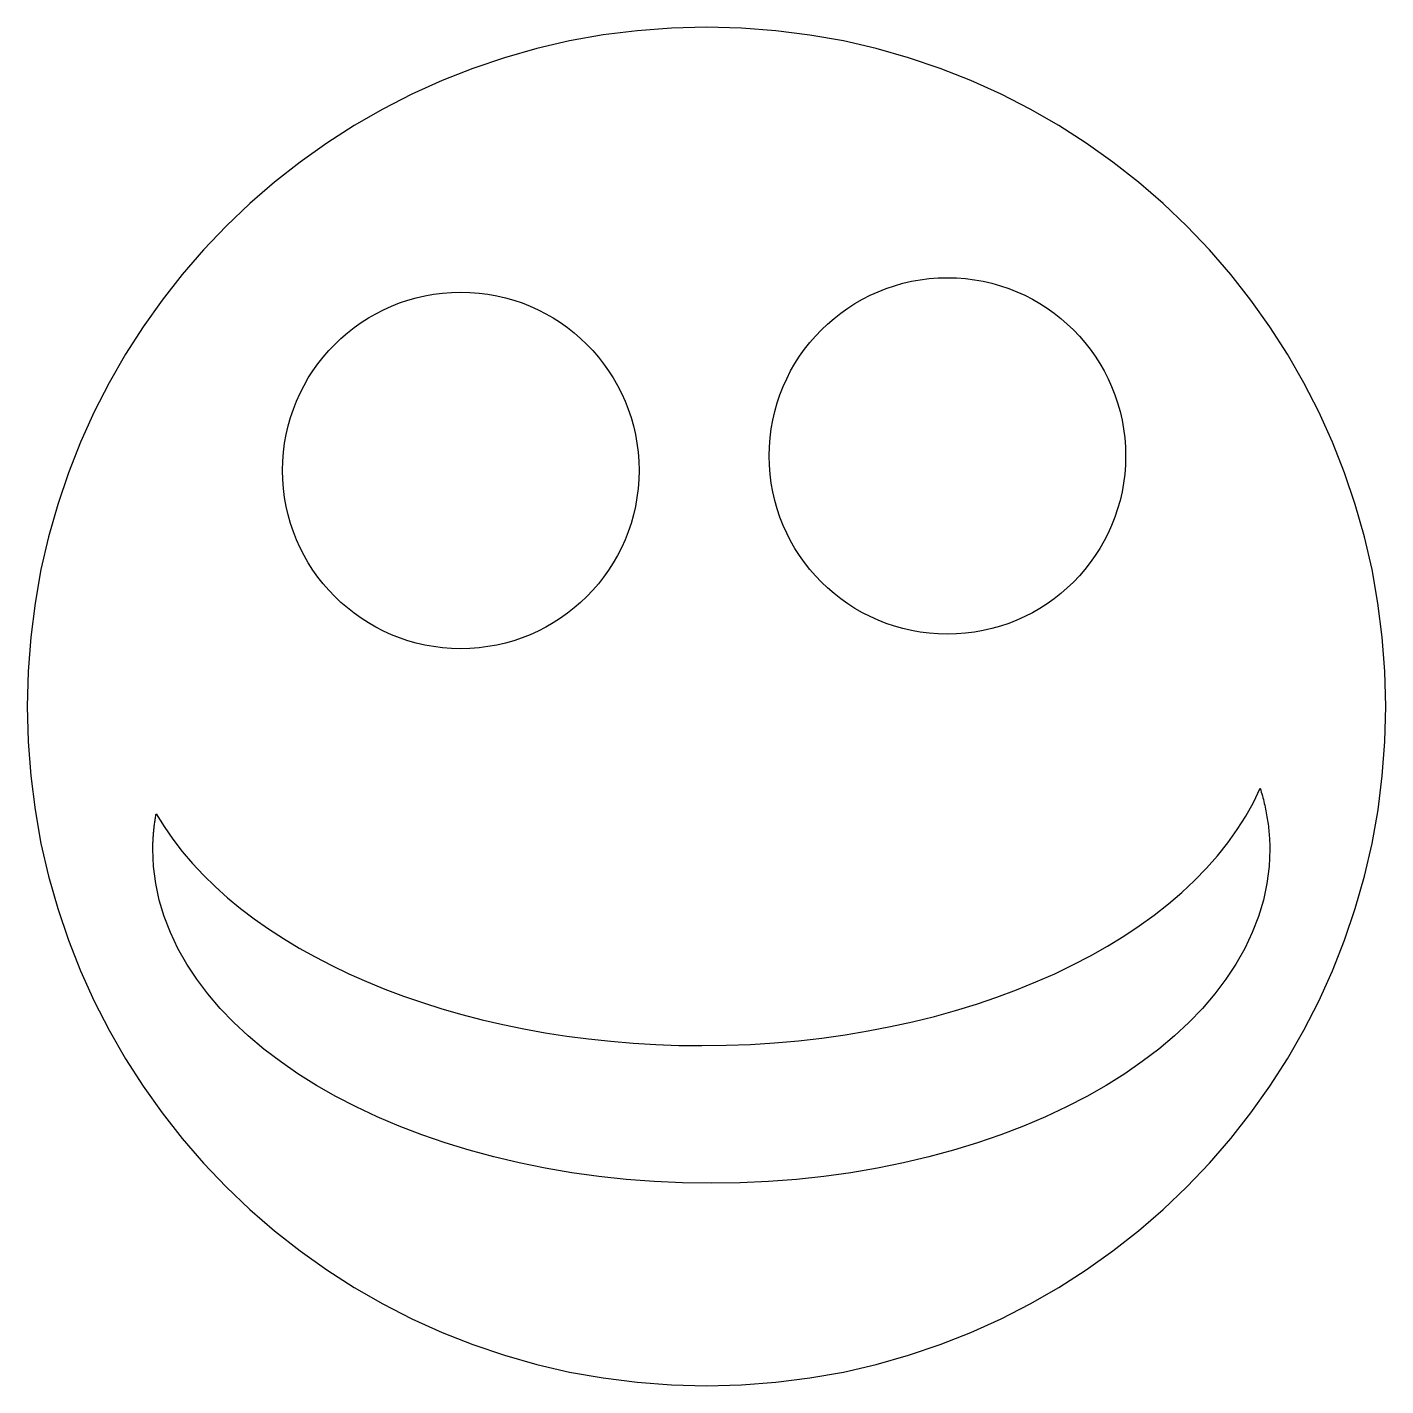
# Model space of a CAD drawing. Extents: x 0 to 322, y 0 to 322.
import ezdxf

# ---------------------------------------------------------------- set-up
doc = ezdxf.new("R2010")
doc.units = 0
doc.layers.add('Layer_1', color=7, linetype='CONTINUOUS')

msp = doc.modelspace()

# ---------------------------------------------------------------- linework, layer by layer
at = {"layer": 'Layer_1', "color": 7}
for points in [[(161.343811, 322.485993), (153.051411, 322.276361), (144.867867, 321.654121), (136.803307, 320.629393), (128.867859, 319.212313), (121.071635, 317.413001), (113.424771, 315.241577), (105.937395, 312.708177), (98.619619, 309.822913), (91.481571, 306.595913), (84.533387, 303.037313), (77.785187, 299.157225), (71.247083, 294.965777), (64.929219, 290.473097), (58.841715, 285.689305), (52.994683, 280.624529), (47.398267, 275.288897), (42.062579, 269.692529), (36.997747, 263.845553), (32.213899, 257.758089), (27.721155, 251.440265), (23.529645, 244.902209), (19.64949, 238.154041), (16.090818, 231.205897), (12.863752, 224.067881), (9.978418, 216.750137), (7.444941, 209.262777), (5.273445, 201.615929), (3.474055, 193.819729), (2.056898, 185.884289), (1.032097, 177.819745), (0.409777, 169.636209), (0.200064, 161.343809), (0.40971, 153.051353), (1.031967, 144.867761), (2.056711, 136.803145), (3.473817, 128.867641), (5.273159, 121.071377), (7.444612, 113.424473), (9.978052, 105.937049), (12.863353, 98.619233), (16.090389, 91.481153), (19.649037, 84.532937), (23.529171, 77.784705), (27.720666, 71.246585), (32.213395, 64.928697), (36.997243, 58.841177), (42.062067, 52.994137), (47.397755, 47.397705), (52.994179, 42.062009), (58.841211, 36.997185), (64.928739, 32.213337), (71.246619, 27.720609), (77.784739, 23.529113), (84.532963, 19.648977), (91.481179, 16.090329), (98.619251, 12.863297), (105.937059, 9.978001), (113.424483, 7.444561), (121.071387, 5.273113), (128.867651, 3.473777), (136.803155, 2.056681), (144.867763, 1.031945), (153.051355, 0.409697), (161.343811, 0.200057), (169.636211, 0.409777), (177.819747, 1.032105), (185.884299, 2.056921), (193.819739, 3.474081), (201.615939, 5.273473), (209.262779, 7.444977), (216.750139, 9.978457), (224.067883, 12.863793), (231.205899, 16.090857), (238.154051, 19.649537), (244.902219, 23.529689), (251.440275, 27.721201), (257.758099, 32.213945), (263.845563, 36.997793), (269.692539, 42.062617), (275.288907, 47.398305), (280.624539, 52.994721), (285.689315, 58.841745), (290.473107, 64.929249), (294.965787, 71.247113), (299.157235, 77.785201), (303.037323, 84.533401), (306.595931, 91.481585), (309.822923, 98.619625), (312.708187, 105.937401), (315.241587, 113.424777), (317.413011, 121.071641), (319.212323, 128.867857), (320.629403, 136.803313), (321.654131, 144.867865), (322.276371, 153.051409), (322.486003, 161.343809), (322.276283, 169.636153), (321.653963, 177.819633), (320.629163, 185.884129), (319.212019, 193.819513), (317.412643, 201.615673), (315.241171, 209.262465), (312.707723, 216.749785), (309.822419, 224.067489), (306.595395, 231.205465), (303.036763, 238.153577), (299.156651, 244.901713), (294.965195, 251.439737), (290.472499, 257.757537), (285.688707, 263.844977), (280.623931, 269.691937), (275.288307, 275.288297), (269.691947, 280.623921), (263.844987, 285.688697), (257.757547, 290.472489), (251.439747, 294.965177), (244.901715, 299.156641), (238.153579, 303.036753), (231.205467, 306.595377), (224.067491, 309.822409), (216.749787, 312.707713), (209.262467, 315.241161), (201.615675, 317.412633), (193.819515, 319.212009), (185.884131, 320.629153), (177.819635, 321.653953), (169.636155, 322.276273), (161.343811, 322.485993)], [(218.486003, 263.057873), (220.662035, 263.002833), (222.809499, 262.839545), (224.925747, 262.570641), (227.008115, 262.198777), (229.053939, 261.726609), (231.060571, 261.156801), (233.025355, 260.492001), (234.945635, 259.734865), (236.818747, 258.888057), (238.642035, 257.954225), (240.412851, 256.936033), (242.128531, 255.836137), (243.786411, 254.657193), (245.383843, 253.401857), (246.918171, 252.072785), (248.386739, 250.672641), (249.786883, 249.204073), (251.115955, 247.669745), (252.371291, 246.072313), (253.550235, 244.414425), (254.650131, 242.698753), (255.668323, 240.927937), (256.602155, 239.104649), (257.448963, 237.231537), (258.206099, 235.311265), (258.870899, 233.346481), (259.440715, 231.339841), (259.912875, 229.294017), (260.284739, 227.211649), (260.553643, 225.095409), (260.716931, 222.947937), (260.771971, 220.771905), (260.716931, 218.595873), (260.553643, 216.448409), (260.284739, 214.332161), (259.912875, 212.249793), (259.440715, 210.203969), (258.870899, 208.197337), (258.206099, 206.232553), (257.448963, 204.312273), (256.602155, 202.439161), (255.668323, 200.615865), (254.650131, 198.845057), (253.550235, 197.129377), (252.371291, 195.471489), (251.115955, 193.874057), (249.786883, 192.339729), (248.386739, 190.871161), (246.918171, 189.471017), (245.383843, 188.141953), (243.786411, 186.886617), (242.128523, 185.707673), (240.412851, 184.607777), (238.642035, 183.589585), (236.818747, 182.655753), (234.945635, 181.808945), (233.025355, 181.051809), (231.060571, 180.387009), (229.053939, 179.817193), (227.008115, 179.345025), (224.925747, 178.973161), (222.809499, 178.704257), (220.662035, 178.540969), (218.486003, 178.485929), (216.309971, 178.540969), (214.162507, 178.704257), (212.046259, 178.973161), (209.963891, 179.345025), (207.918067, 179.817193), (205.911435, 180.387009), (203.946651, 181.051809), (202.026371, 181.808945), (200.153259, 182.655753), (198.329971, 183.589585), (196.559155, 184.607777), (194.843483, 185.707673), (193.185595, 186.886617), (191.588163, 188.141945), (190.053835, 189.471017), (188.585267, 190.871161), (187.185123, 192.339729), (185.856051, 193.874057), (184.600715, 195.471489), (183.421771, 197.129377), (182.321875, 198.845057), (181.303683, 200.615865), (180.369851, 202.439161), (179.523043, 204.312273), (178.765907, 206.232553), (178.101107, 208.197337), (177.531291, 210.203969), (177.059131, 212.249793), (176.687267, 214.332161), (176.418363, 216.448409), (176.255075, 218.595873), (176.200035, 220.771905), (176.255075, 222.947937), (176.418363, 225.095401), (176.687267, 227.211649), (177.059131, 229.294017), (177.531299, 231.339841), (178.101107, 233.346473), (178.765907, 235.311257), (179.523043, 237.231537), (180.369851, 239.104649), (181.303683, 240.927937), (182.321875, 242.698753), (183.421771, 244.414433), (184.600715, 246.072313), (185.856051, 247.669745), (187.185123, 249.204073), (188.585267, 250.672641), (190.053835, 252.072785), (191.588163, 253.401857), (193.185595, 254.657193), (194.843483, 255.836137), (196.559155, 256.936033), (198.329971, 257.954225), (200.153259, 258.888057), (202.026371, 259.734865), (203.946643, 260.492001), (205.911427, 261.156801), (207.918067, 261.726617), (209.963891, 262.198777), (212.046259, 262.570641), (214.162499, 262.839545), (216.309971, 263.002833), (218.486003, 263.057873)], [(103.057875, 259.629745), (105.233907, 259.574705), (107.381371, 259.411417), (109.497619, 259.142513), (111.579987, 258.770649), (113.625811, 258.298481), (115.632443, 257.728673), (117.597227, 257.063873), (119.517507, 256.306737), (121.390619, 255.459929), (123.213907, 254.526097), (124.984723, 253.507905), (126.700403, 252.408009), (128.358283, 251.229065), (129.955715, 249.973729), (131.490043, 248.644657), (132.958611, 247.244513), (134.358755, 245.775945), (135.687827, 244.241617), (136.943163, 242.644185), (138.122107, 240.986297), (139.222003, 239.270625), (140.240195, 237.499809), (141.174027, 235.676521), (142.020835, 233.803409), (142.777971, 231.883137), (143.442771, 229.918353), (144.012587, 227.911713), (144.484747, 225.865889), (144.856611, 223.783521), (145.125515, 221.667281), (145.288803, 219.519809), (145.343843, 217.343777), (145.288803, 215.167745), (145.125515, 213.020281), (144.856611, 210.904033), (144.484747, 208.821665), (144.012579, 206.775841), (143.442771, 204.769209), (142.777971, 202.804425), (142.020835, 200.884145), (141.174027, 199.011033), (140.240195, 197.187745), (139.222003, 195.416929), (138.122107, 193.701249), (136.943163, 192.043369), (135.687827, 190.445937), (134.358755, 188.911609), (132.958611, 187.443041), (131.490043, 186.042897), (129.955715, 184.713825), (128.358283, 183.458489), (126.700395, 182.279545), (124.984723, 181.179649), (123.213907, 180.161457), (121.390619, 179.227625), (119.517507, 178.380817), (117.597235, 177.623681), (115.632451, 176.958881), (113.625811, 176.389065), (111.579987, 175.916905), (109.497619, 175.545041), (107.381379, 175.276137), (105.233907, 175.112849), (103.057875, 175.057809), (100.881843, 175.112849), (98.734379, 175.276137), (96.618131, 175.545041), (94.535763, 175.916905), (92.489939, 176.389073), (90.483307, 176.958881), (88.518523, 177.623681), (86.598243, 178.380817), (84.725131, 179.227625), (82.901843, 180.161457), (81.131027, 181.179649), (79.415347, 182.279545), (77.757467, 183.458489), (76.160035, 184.713825), (74.625707, 186.042897), (73.157139, 187.443041), (71.756995, 188.911609), (70.427923, 190.445937), (69.172587, 192.043369), (67.993643, 193.701257), (66.893747, 195.416929), (65.875555, 197.187745), (64.941723, 199.011033), (64.094915, 200.884145), (63.337779, 202.804417), (62.672979, 204.769201), (62.103163, 206.775841), (61.631003, 208.821665), (61.259139, 210.904033), (60.990235, 213.020273), (60.826947, 215.167745), (60.771907, 217.343777), (60.826947, 219.519809), (60.990235, 221.667273), (61.259139, 223.783521), (61.631003, 225.865889), (62.103171, 227.911713), (62.672979, 229.918345), (63.337779, 231.883129), (64.094915, 233.803409), (64.941723, 235.676521), (65.875555, 237.499809), (66.893747, 239.270625), (67.993643, 240.986305), (69.172587, 242.644185), (70.427923, 244.241617), (71.756995, 245.775945), (73.157139, 247.244513), (74.625707, 248.644657), (76.160035, 249.973729), (77.757467, 251.229065), (79.415355, 252.408009), (81.131027, 253.507905), (82.901843, 254.526097), (84.725131, 255.459929), (86.598243, 256.306737), (88.518515, 257.063873), (90.483299, 257.728673), (92.489939, 258.298489), (94.535763, 258.770649), (96.618131, 259.142513), (98.734371, 259.411417), (100.881843, 259.574705), (103.057875, 259.629745)], [(292.664123, 141.940681), (292.802811, 141.493945), (292.937203, 141.046793), (293.067283, 140.599233), (293.193059, 140.151289), (293.314531, 139.702961), (293.431691, 139.254273), (293.544539, 138.805217), (293.653075, 138.355825), (293.757299, 137.906089), (293.857203, 137.456033), (293.952787, 137.005665), (294.044051, 136.554993), (294.131003, 136.104033), (294.213619, 135.652793), (294.291939, 135.201289), (294.365939, 134.749521), (294.435539, 134.297505), (294.500819, 133.845257), (294.561779, 133.392785), (294.618419, 132.940105), (294.670739, 132.487217), (294.718739, 132.034145), (294.762339, 131.580889), (294.801619, 131.127465), (294.836579, 130.673881), (294.867219, 130.220161), (294.893459, 129.766297), (294.915379, 129.312313), (294.932979, 128.858217), (294.946179, 128.404025), (294.955059, 127.949737), (294.959859, 127.495369), (294.787427, 123.418281), (294.275795, 119.394713), (293.433299, 115.429657), (292.268251, 111.528073), (290.788987, 107.694945), (289.003819, 103.935257), (286.921075, 100.253985), (284.549083, 96.656105), (281.896155, 93.146593), (278.970627, 89.730425), (275.780811, 86.412585), (272.335043, 83.198049), (268.641635, 80.091793), (264.708915, 77.098801), (260.545211, 74.224049), (256.158835, 71.472505), (251.558123, 68.849161), (246.751387, 66.358985), (241.746963, 64.006953), (236.553171, 61.798057), (231.178323, 59.737265), (225.630755, 57.829553), (219.918787, 56.079913), (214.050739, 54.493305), (208.034939, 53.074721), (201.879707, 51.829129), (195.593371, 50.761505), (189.184259, 49.876841), (182.660675, 49.180105), (176.030963, 48.676273), (169.303435, 48.370329), (162.486419, 48.267249), (155.669403, 48.370353), (148.941875, 48.676313), (142.312163, 49.180161), (135.788579, 49.876913), (129.379459, 50.761593), (123.093123, 51.829217), (116.937899, 53.074817), (110.922099, 54.493409), (105.054051, 56.080017), (99.342083, 57.829665), (93.794515, 59.737377), (88.419667, 61.798161), (83.225875, 64.007065), (78.221451, 66.359081), (73.414715, 68.849257), (68.814003, 71.472601), (64.427627, 74.224137), (60.263923, 77.098889), (56.331203, 80.091873), (52.637795, 83.198121), (49.192027, 86.412649), (46.002211, 89.730473), (43.076683, 93.146633), (40.423755, 96.656137), (38.051755, 100.254017), (35.969019, 103.935281), (34.183851, 107.694961), (32.704579, 111.528081), (31.539535, 115.429665), (30.697038, 119.394721), (30.18541, 123.418281), (30.012976, 127.495369), (30.014976, 127.758505), (30.018416, 128.021625), (30.023296, 128.284729), (30.029696, 128.547817), (30.037536, 128.810873), (30.046832, 129.073913), (30.057592, 129.336921), (30.069808, 129.599897), (30.08348, 129.862849), (30.098616, 130.125761), (30.115216, 130.388641), (30.133272, 130.651481), (30.152784, 130.914273), (30.17376, 131.177033), (30.196192, 131.439745), (30.22008, 131.702409), (30.245424, 131.965025), (30.272232, 132.227593), (30.300496, 132.490105), (30.330216, 132.752561), (30.361392, 133.014961), (30.394024, 133.277297), (30.428112, 133.539577), (30.463656, 133.801793), (30.500664, 134.063945), (30.539128, 134.326017), (30.579048, 134.588033), (30.620424, 134.849961), (30.663248, 135.111825), (30.707528, 135.373609), (30.753264, 135.635313), (30.800456, 135.896937), (32.679467, 132.846697), (34.746603, 129.861753), (36.997003, 126.944161), (39.425819, 124.095993), (42.028227, 121.319305), (44.799355, 118.616153), (47.734379, 115.988593), (50.828451, 113.438689), (54.076715, 110.968497), (57.474331, 108.580089), (61.016459, 106.275505), (64.698243, 104.056817), (68.514851, 101.926081), (72.461435, 99.885361), (76.533139, 97.936713), (80.725139, 96.082193), (85.032571, 94.323865), (89.450595, 92.663785), (93.974363, 91.104017), (98.599043, 89.646617), (103.319771, 88.293649), (108.131715, 87.047161), (113.030035, 85.909225), (118.009875, 84.881897), (123.066387, 83.967233), (128.194739, 83.167297), (133.390075, 82.484145), (138.647555, 81.919833), (143.962339, 81.476433), (149.329571, 81.155993), (154.744411, 80.960577), (160.202011, 80.892257), (166.022971, 80.969617), (171.791923, 81.191097), (177.503219, 81.554089), (183.151219, 82.055993), (188.730259, 82.694201), (194.234715, 83.466129), (199.658915, 84.369153), (204.997227, 85.400689), (210.244003, 86.558121), (215.393587, 87.838857), (220.440331, 89.240281), (225.378595, 90.759793), (230.202723, 92.394801), (234.907075, 94.142689), (239.486003, 96.000865), (243.933843, 97.966713), (248.244971, 100.037641), (252.413723, 102.211041), (256.434459, 104.484313), (260.301531, 106.854849), (264.009283, 109.320049), (267.552075, 111.877313), (270.924251, 114.524041), (274.120171, 117.257617), (277.134187, 120.075449), (279.960651, 122.974929), (282.593915, 125.953457), (285.028323, 129.008425), (287.258235, 132.137233), (289.278011, 135.337281), (291.081979, 138.605969), (292.664123, 141.940681)]]:
    msp.add_lwpolyline(points, close=True, dxfattribs=at)

doc.saveas('drawing.dxf')
